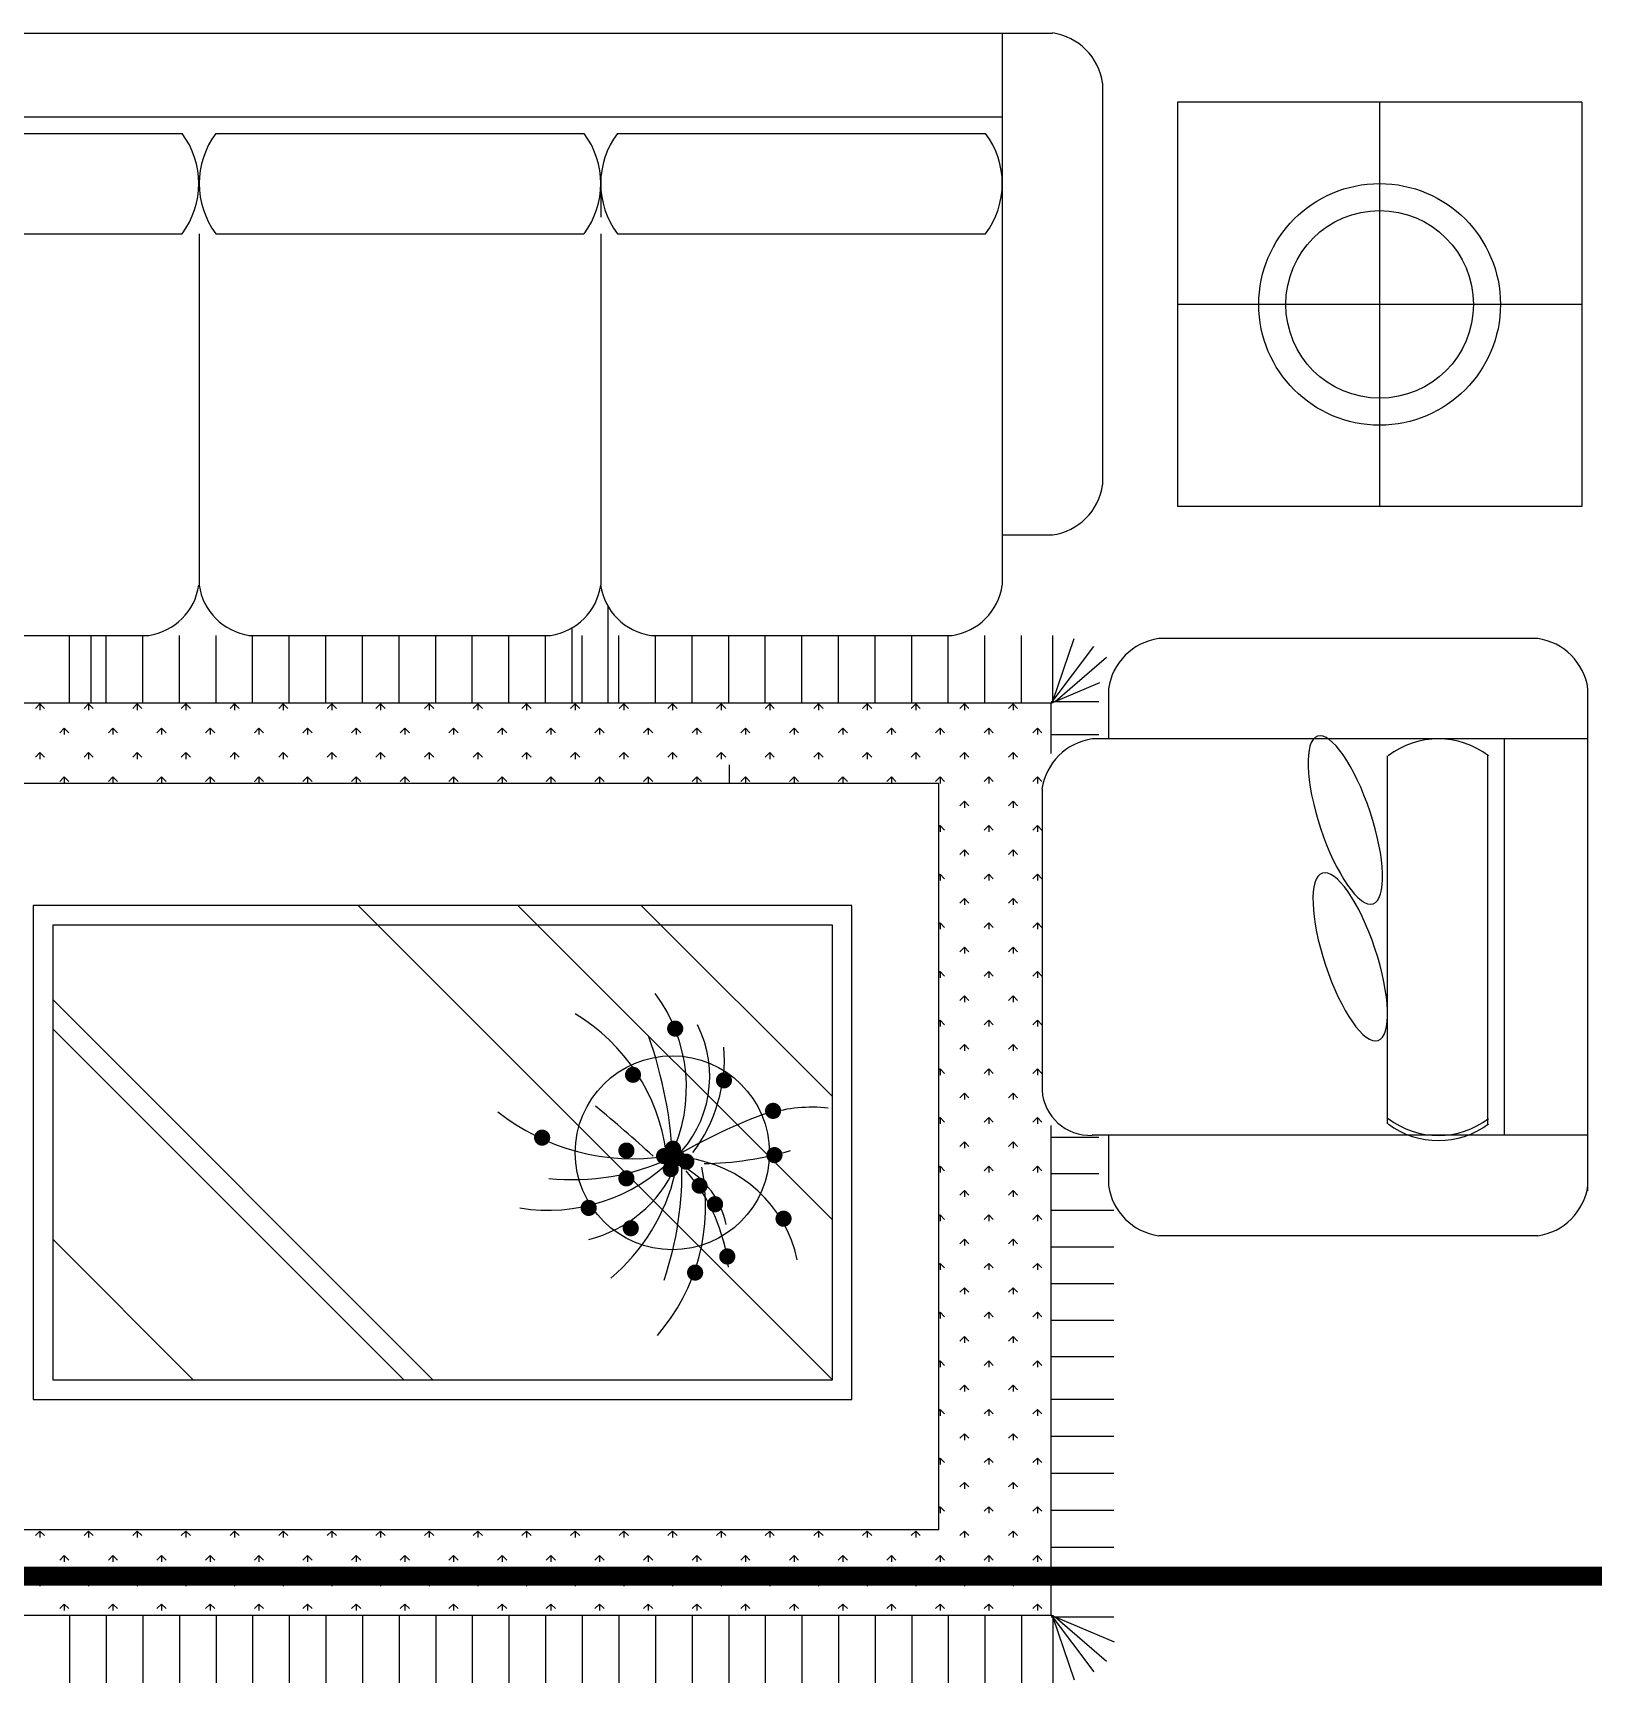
# Model space of a CAD drawing. Header units: millimetres. Extents: x -1705246 to 222838, y -3231245 to 126310.
# Drawn here: x 204812 to 206839, y 1281 to 3425 of the extents above; entities that cross this region are included whole.
import ezdxf

# ---------------------------------------------------------------- set-up
doc = ezdxf.new("R2010")
doc.units = ezdxf.units.MM
for name, color, linetype in [('250', 250, 'Continuous'), ('家具内线', 8, 'Continuous'), ('家具外线', 1, 'Continuous')]:
    doc.layers.add(name, color=color, linetype=linetype)

msp = doc.modelspace()

# ---------------------------------------------------------------- linework, layer by layer
at = {"layer": '250', "color": 5, "const_width": 25}
msp.add_lwpolyline([(201900, 1420), (207720, 1420), (207720, 2880), (207323.3, 2880)], dxfattribs=at)
at = {"layer": '家具内线', "color": 250}
for p, q in [((206561.5, 3335.2), (206561.5, 2809.6)), ((204505.5, 3316.3), (205027.2, 3316.3)), ((205027.7, 3316.3), (205549.4, 3316.3)), ((205549.4, 3316.3), (206071.2, 3316.3)), ((205027.7, 3164.2), (205027.7, 2707.7)), ((205549.4, 3164.2), (205549.4, 2707.7)), ((206824.3, 3072.4), (206298.8, 3072.4)), ((205559, 2554.2), (205559, 2680)), ((204859.3, 2554.2), (204859.3, 2642.4)), ((204887.4, 2554.2), (204887.4, 2642.4)), ((204906.8, 2554.2), (204906.8, 2642.4)), ((204954.4, 2554.2), (204954.4, 2642.4)), ((205002, 2554.2), (205002, 2642.4)), ((205049.6, 2554.2), (205049.6, 2642.4)), ((205097.1, 2554.2), (205097.1, 2642.4)), ((205144.7, 2554.2), (205144.7, 2642.4)), ((205192.3, 2554.2), (205192.3, 2642.4)), ((205239.9, 2554.2), (205239.9, 2642.4)), ((205287.5, 2554.2), (205287.5, 2642.4)), ((205335, 2554.2), (205335, 2642.4)), ((205382.6, 2554.2), (205382.6, 2642.4)), ((205430.2, 2554.2), (205430.2, 2642.4)), ((205477.8, 2554.2), (205477.8, 2642.4)), ((205512.4, 2554.2), (205512.4, 2652.3)), ((205525.3, 2554.2), (205525.3, 2642.4)), ((205572.9, 2554.2), (205572.9, 2642.4)), ((205620.5, 2554.2), (205620.5, 2642.4)), ((205668.1, 2554.2), (205668.1, 2642.4)), ((205715.7, 2554.2), (205715.7, 2642.4)), ((205763.2, 2554.2), (205763.2, 2642.4)), ((205810.8, 2554.2), (205810.8, 2642.4)), ((205858.4, 2554.2), (205858.4, 2642.4)), ((205906, 2554.2), (205906, 2642.4)), ((205953.5, 2554.2), (205953.5, 2642.4)), ((206001.1, 2554.2), (206001.1, 2642.4)), ((206048.7, 2554.2), (206048.7, 2642.4)), ((206096.3, 2554.2), (206096.3, 2642.4)), ((206136.8, 2554.2), (206136.8, 2642.4)), ((206136.8, 2556.9), (206164.8, 2638.2)), ((206134.7, 2554.2), (206190.1, 2628.1)), ((206140, 2556.4), (206206.5, 2614.2)), ((206134.7, 2554.2), (206198, 2581)), ((204820.8, 2553.3), (204814.9, 2547.4)), ((204820.8, 2553.3), (204820.8, 2545)), ((204820.8, 2553.3), (204826.7, 2547.4)), ((204884, 2553.3), (204878.1, 2547.4)), ((204884, 2553.3), (204884, 2545)), ((204884, 2553.3), (204889.9, 2547.4)), ((204947.2, 2553.3), (204941.3, 2547.4)), ((204947.2, 2553.3), (204947.2, 2545)), ((204947.2, 2553.3), (204953.2, 2547.4)), ((205010.5, 2553.3), (205004.5, 2547.4)), ((205010.4, 2553.3), (205010.4, 2545)), ((205010.5, 2553.3), (205016.4, 2547.4)), ((205073.7, 2553.3), (205067.8, 2547.4)), ((205073.7, 2553.3), (205073.7, 2545)), ((205073.7, 2553.3), (205079.6, 2547.4)), ((205136.9, 2553.3), (205131, 2547.4)), ((205136.9, 2553.3), (205136.9, 2545)), ((205136.9, 2553.3), (205142.8, 2547.4)), ((205200.1, 2553.3), (205194.2, 2547.4)), ((205200.1, 2553.3), (205200.1, 2545)), ((205200.1, 2553.3), (205206.1, 2547.4)), ((205263.3, 2553.3), (205257.4, 2547.4)), ((205263.3, 2553.3), (205269.3, 2547.4)), ((205263.3, 2553.3), (205263.3, 2545)), ((205326.6, 2553.3), (205320.6, 2547.4)), ((205326.6, 2553.3), (205326.6, 2545)), ((205326.6, 2553.3), (205332.5, 2547.4)), ((205389.8, 2553.3), (205383.9, 2547.4)), ((205389.8, 2553.3), (205389.8, 2545)), ((205389.8, 2553.3), (205395.7, 2547.4)), ((205453, 2553.3), (205447.1, 2547.4)), ((205453, 2553.3), (205453, 2545)), ((205453, 2553.3), (205458.9, 2547.4)), ((205516.2, 2553.3), (205510.3, 2547.4)), ((205516.2, 2553.3), (205516.2, 2545)), ((205516.2, 2553.3), (205522.2, 2547.4)), ((205579.4, 2553.3), (205573.5, 2547.4)), ((205579.4, 2553.3), (205579.4, 2545)), ((205579.4, 2553.3), (205585.4, 2547.4)), ((205642.7, 2553.3), (205636.7, 2547.4)), ((205642.7, 2553.3), (205642.7, 2545)), ((205642.7, 2553.3), (205648.6, 2547.4)), ((205705.9, 2553.3), (205700, 2547.4)), ((205705.9, 2553.3), (205705.9, 2545)), ((205705.9, 2553.3), (205711.8, 2547.4)), ((205769.1, 2553.3), (205763.2, 2547.4)), ((205769.1, 2553.3), (205769.1, 2545)), ((205769.1, 2553.3), (205775, 2547.4)), ((205832.3, 2553.3), (205826.4, 2547.4)), ((205832.3, 2553.3), (205832.3, 2545)), ((205832.3, 2553.3), (205838.3, 2547.4)), ((205895.6, 2553.3), (205889.6, 2547.4)), ((205895.5, 2553.3), (205895.5, 2545)), ((205895.6, 2553.3), (205901.5, 2547.4)), ((205958.8, 2553.3), (205952.8, 2547.4)), ((205958.8, 2553.3), (205958.8, 2545)), ((205958.8, 2553.3), (205964.7, 2547.4)), ((206022, 2553.3), (206016.1, 2547.4)), ((206022, 2553.3), (206022, 2545)), ((206022, 2553.3), (206027.9, 2547.4)), ((206085.2, 2553.3), (206079.3, 2547.4)), ((206085.2, 2553.3), (206085.2, 2545)), ((206085.2, 2553.3), (206091.1, 2547.4)), ((206134.7, 2556.4), (206196.5, 2556.4)), ((204852.4, 2521.7), (204846.5, 2515.8)), ((204852.4, 2521.7), (204852.4, 2513.4)), ((204852.4, 2521.7), (204858.3, 2515.8)), ((204915.6, 2521.7), (204909.7, 2515.8)), ((204915.6, 2521.7), (204921.6, 2515.8)), ((204915.6, 2521.7), (204915.6, 2513.4)), ((204978.8, 2521.7), (204972.9, 2515.8)), ((204978.8, 2521.7), (204978.8, 2513.4)), ((204978.8, 2521.7), (204984.8, 2515.8)), ((205042.1, 2521.7), (205036.1, 2515.8)), ((205042.1, 2521.7), (205042.1, 2513.4)), ((205042.1, 2521.7), (205048, 2515.8)), ((205105.3, 2521.7), (205099.4, 2515.8)), ((205105.3, 2521.7), (205105.3, 2513.4)), ((205105.3, 2521.7), (205111.2, 2515.8)), ((205168.5, 2521.7), (205162.6, 2515.8)), ((205168.5, 2521.7), (205168.5, 2513.4)), ((205168.5, 2521.7), (205174.4, 2515.8)), ((205231.7, 2521.7), (205225.8, 2515.8)), ((205231.7, 2521.7), (205231.7, 2513.4)), ((205231.7, 2521.7), (205237.7, 2515.8)), ((205295, 2521.7), (205289, 2515.8)), ((205294.9, 2521.7), (205294.9, 2513.4)), ((205295, 2521.7), (205300.9, 2515.8)), ((205358.2, 2521.7), (205352.2, 2515.8)), ((205358.2, 2521.7), (205358.2, 2513.4)), ((205358.2, 2521.7), (205364.1, 2515.8)), ((205421.4, 2521.7), (205415.5, 2515.8)), ((205421.4, 2521.7), (205421.4, 2513.4)), ((205421.4, 2521.7), (205427.3, 2515.8)), ((205484.6, 2521.7), (205478.7, 2515.8)), ((205484.6, 2521.7), (205484.6, 2513.4)), ((205484.6, 2521.7), (205490.5, 2515.8)), ((205547.8, 2521.7), (205541.9, 2515.8)), ((205547.8, 2521.7), (205547.8, 2513.4)), ((205547.8, 2521.7), (205553.8, 2515.8)), ((205611.1, 2521.7), (205605.1, 2515.8)), ((205611, 2521.7), (205611, 2513.4)), ((205611.1, 2521.7), (205617, 2515.8)), ((205674.3, 2521.7), (205668.4, 2515.8)), ((205674.3, 2521.7), (205674.3, 2513.4)), ((205674.3, 2521.7), (205680.2, 2515.8)), ((205737.5, 2521.7), (205731.6, 2515.8)), ((205737.5, 2521.7), (205737.5, 2513.4)), ((205737.5, 2521.7), (205743.4, 2515.8)), ((205800.7, 2521.7), (205794.8, 2515.8)), ((205800.7, 2521.7), (205800.7, 2513.4)), ((205800.7, 2521.7), (205806.6, 2515.8)), ((205863.9, 2521.7), (205858, 2515.8)), ((205863.9, 2521.7), (205869.9, 2515.8)), ((205863.9, 2521.7), (205863.9, 2513.4)), ((205927.2, 2521.7), (205921.2, 2515.8)), ((205927.1, 2521.7), (205927.1, 2513.4)), ((205927.2, 2521.7), (205933.1, 2515.8)), ((205990.4, 2521.7), (205984.5, 2515.8)), ((205990.4, 2521.7), (205990.4, 2513.4)), ((205990.4, 2521.7), (205996.3, 2515.8)), ((206053.6, 2521.7), (206047.7, 2515.8)), ((206053.6, 2521.7), (206053.6, 2513.4)), ((206053.6, 2521.7), (206059.5, 2515.8)), ((206116.8, 2521.7), (206110.9, 2515.8)), ((206116.8, 2521.7), (206116.8, 2513.4)), ((206116.8, 2521.7), (206122.8, 2515.8)), ((206134.7, 2513.4), (206196.5, 2513.4)), ((204820.8, 2490.1), (204814.9, 2484.2)), ((204820.8, 2490.1), (204820.8, 2481.7)), ((204820.8, 2490.1), (204826.7, 2484.2)), ((204884, 2490.1), (204878.1, 2484.2)), ((204884, 2490.1), (204884, 2481.7)), ((204884, 2490.1), (204889.9, 2484.2)), ((204947.2, 2490.1), (204941.3, 2484.2)), ((204947.2, 2490.1), (204947.2, 2481.7)), ((204947.2, 2490.1), (204953.2, 2484.2)), ((205010.5, 2490.1), (205004.5, 2484.2)), ((205010.4, 2490.1), (205010.4, 2481.7)), ((205010.5, 2490.1), (205016.4, 2484.2)), ((205073.7, 2490.1), (205067.8, 2484.2)), ((205073.7, 2490.1), (205073.7, 2481.7)), ((205073.7, 2490.1), (205079.6, 2484.2)), ((205136.9, 2490.1), (205131, 2484.2)), ((205136.9, 2490.1), (205136.9, 2481.7)), ((205136.9, 2490.1), (205142.8, 2484.2)), ((205200.1, 2490.1), (205194.2, 2484.2)), ((205200.1, 2490.1), (205200.1, 2481.7)), ((205200.1, 2490.1), (205206.1, 2484.2)), ((205263.3, 2490.1), (205257.4, 2484.2)), ((205263.3, 2490.1), (205269.3, 2484.2)), ((205263.3, 2490.1), (205263.3, 2481.7)), ((205326.6, 2490.1), (205320.6, 2484.2)), ((205326.6, 2490.1), (205326.6, 2481.7)), ((205326.6, 2490.1), (205332.5, 2484.2)), ((205389.8, 2490.1), (205383.9, 2484.2)), ((205389.8, 2490.1), (205389.8, 2481.7)), ((205389.8, 2490.1), (205395.7, 2484.2)), ((205453, 2490.1), (205447.1, 2484.2)), ((205453, 2490.1), (205453, 2481.7)), ((205453, 2490.1), (205458.9, 2484.2)), ((205516.2, 2490.1), (205510.3, 2484.2)), ((205516.2, 2490.1), (205516.2, 2481.7)), ((205516.2, 2490.1), (205522.2, 2484.2)), ((205579.4, 2490.1), (205573.5, 2484.2)), ((205579.4, 2490.1), (205579.4, 2481.7)), ((205579.4, 2490.1), (205585.4, 2484.2)), ((205642.7, 2490.1), (205636.7, 2484.2)), ((205642.7, 2490.1), (205642.7, 2481.7)), ((205642.7, 2490.1), (205648.6, 2484.2)), ((205705.9, 2490.1), (205700, 2484.2)), ((205705.9, 2490.1), (205705.9, 2481.7)), ((205705.9, 2490.1), (205711.8, 2484.2)), ((205769.1, 2490.1), (205763.2, 2484.2)), ((205769.1, 2490.1), (205769.1, 2481.7)), ((205769.1, 2490.1), (205775, 2484.2)), ((205832.3, 2490.1), (205826.4, 2484.2)), ((205832.3, 2490.1), (205832.3, 2481.7)), ((205832.3, 2490.1), (205838.3, 2484.2)), ((205895.6, 2490.1), (205889.6, 2484.2)), ((205895.5, 2490.1), (205895.5, 2481.7)), ((205895.6, 2490.1), (205901.5, 2484.2)), ((205958.8, 2490.1), (205952.8, 2484.2)), ((205958.8, 2490.1), (205958.8, 2481.7)), ((205958.8, 2490.1), (205964.7, 2484.2)), ((206022, 2490.1), (206016.1, 2484.2)), ((206022, 2490.1), (206022, 2481.7)), ((206022, 2490.1), (206027.9, 2484.2)), ((206085.2, 2490.1), (206079.3, 2484.2)), ((206085.2, 2490.1), (206085.2, 2481.7)), ((206085.2, 2490.1), (206091.1, 2484.2)), ((206723.4, 2507.8), (206723.4, 1992.8)), ((205716.4, 2474), (205716.4, 2449.8)), ((205988.6, 2449.8), (204664.9, 2449.8)), ((204852.4, 2458.5), (204846.5, 2452.6)), ((204852.4, 2458.5), (204852.4, 2450.1)), ((204852.4, 2458.5), (204858.3, 2452.6)), ((204915.6, 2458.5), (204909.7, 2452.6)), ((204915.6, 2458.5), (204921.6, 2452.6)), ((204915.6, 2458.5), (204915.6, 2450.1)), ((204978.8, 2458.5), (204972.9, 2452.6)), ((204978.8, 2458.5), (204978.8, 2450.1)), ((204978.8, 2458.5), (204984.8, 2452.6)), ((205042.1, 2458.5), (205036.1, 2452.6)), ((205042.1, 2458.5), (205042.1, 2450.1)), ((205042.1, 2458.5), (205048, 2452.6)), ((205105.3, 2458.5), (205099.4, 2452.6)), ((205105.3, 2458.5), (205105.3, 2450.1)), ((205105.3, 2458.5), (205111.2, 2452.6)), ((205168.5, 2458.5), (205162.6, 2452.6)), ((205168.5, 2458.5), (205168.5, 2450.1)), ((205168.5, 2458.5), (205174.4, 2452.6)), ((205231.7, 2458.5), (205225.8, 2452.6)), ((205231.7, 2458.5), (205231.7, 2450.1)), ((205231.7, 2458.5), (205237.7, 2452.6)), ((205295, 2458.5), (205289, 2452.6)), ((205294.9, 2458.5), (205294.9, 2450.1)), ((205295, 2458.5), (205300.9, 2452.6)), ((205358.2, 2458.5), (205352.2, 2452.6)), ((205358.2, 2458.5), (205358.2, 2450.1)), ((205358.2, 2458.5), (205364.1, 2452.6)), ((205421.4, 2458.5), (205415.5, 2452.6)), ((205421.4, 2458.5), (205421.4, 2450.1)), ((205421.4, 2458.5), (205427.3, 2452.6)), ((205484.6, 2458.5), (205478.7, 2452.6)), ((205484.6, 2458.5), (205484.6, 2450.1)), ((205484.6, 2458.5), (205490.5, 2452.6)), ((205547.8, 2458.5), (205541.9, 2452.6)), ((205547.8, 2458.5), (205547.8, 2450.1)), ((205547.8, 2458.5), (205553.8, 2452.6)), ((205611.1, 2458.5), (205605.1, 2452.6)), ((205611, 2458.5), (205611, 2450.1)), ((205611.1, 2458.5), (205617, 2452.6)), ((205674.3, 2458.5), (205668.4, 2452.6)), ((205674.3, 2458.5), (205674.3, 2450.1)), ((205674.3, 2458.5), (205680.2, 2452.6)), ((205737.5, 2458.5), (205731.6, 2452.6)), ((205737.5, 2458.5), (205737.5, 2450.1)), ((205737.5, 2458.5), (205743.4, 2452.6)), ((205800.7, 2458.5), (205794.8, 2452.6)), ((205800.7, 2458.5), (205800.7, 2450.1)), ((205800.7, 2458.5), (205806.6, 2452.6)), ((205863.9, 2458.5), (205858, 2452.6)), ((205863.9, 2458.5), (205869.9, 2452.6)), ((205863.9, 2458.5), (205863.9, 2450.1)), ((205927.2, 2458.5), (205921.2, 2452.6)), ((205927.1, 2458.5), (205927.1, 2450.1)), ((205927.2, 2458.5), (205933.1, 2452.6)), ((205990.4, 2458.5), (205984.5, 2452.6)), ((205988.6, 1480.7), (205988.6, 2449.8)), ((205990.4, 2458.5), (205990.4, 2450.1)), ((205990.4, 2458.5), (205996.3, 2452.6)), ((206053.6, 2458.5), (206047.7, 2452.6)), ((206053.6, 2458.5), (206053.6, 2450.1)), ((206053.6, 2458.5), (206059.5, 2452.6)), ((206116.8, 2458.5), (206110.9, 2452.6)), ((206116.8, 2458.5), (206116.8, 2450.1)), ((206116.8, 2458.5), (206122.8, 2452.6)), ((206022, 2426.9), (206016.1, 2421)), ((206022, 2426.9), (206022, 2418.5)), ((206022, 2426.9), (206027.9, 2421)), ((206085.2, 2426.9), (206079.3, 2421)), ((206085.2, 2426.9), (206085.2, 2418.5)), ((206085.2, 2426.9), (206091.1, 2421)), ((205990.4, 2395.3), (205988.6, 2393.5)), ((205990.4, 2395.3), (205990.4, 2386.9)), ((205990.4, 2395.3), (205996.3, 2389.4)), ((206053.6, 2395.3), (206047.7, 2389.4)), ((206053.6, 2395.3), (206053.6, 2386.9)), ((206053.6, 2395.3), (206059.5, 2389.4)), ((206116.8, 2395.3), (206110.9, 2389.4)), ((206116.8, 2395.3), (206116.8, 2386.9)), ((206116.8, 2395.3), (206122.8, 2389.4)), ((206022, 2363.7), (206016.1, 2357.7)), ((206022, 2363.7), (206022, 2355.3)), ((206022, 2363.7), (206027.9, 2357.7)), ((206085.2, 2363.7), (206079.3, 2357.7)), ((206085.2, 2363.7), (206085.2, 2355.3)), ((206085.2, 2363.7), (206091.1, 2357.7)), ((205990.4, 2332.1), (205988.6, 2330.3)), ((205990.4, 2332.1), (205990.4, 2323.7)), ((205990.4, 2332.1), (205996.3, 2326.1)), ((206053.6, 2332.1), (206047.7, 2326.1)), ((206053.6, 2332.1), (206053.6, 2323.7)), ((206053.6, 2332.1), (206059.5, 2326.1)), ((206116.8, 2332.1), (206110.9, 2326.1)), ((206116.8, 2332.1), (206116.8, 2323.7)), ((206116.8, 2332.1), (206122.8, 2326.1)), ((206022, 2300.5), (206016.1, 2294.5)), ((206022, 2300.5), (206022, 2292.1)), ((206022, 2300.5), (206027.9, 2294.5)), ((206085.2, 2300.5), (206079.3, 2294.5)), ((206085.2, 2300.5), (206085.2, 2292.1)), ((206085.2, 2300.5), (206091.1, 2294.5)), ((205850.4, 1675.2), (205234.2, 2291.3)), ((205850.4, 1882.8), (205441.8, 2291.3)), ((205850.4, 2043.2), (205602.2, 2291.3)), ((205990.4, 2268.8), (205988.6, 2267.1)), ((205990.4, 2268.9), (205990.4, 2260.5)), ((205990.4, 2268.8), (205996.3, 2262.9)), ((206053.6, 2268.8), (206047.7, 2262.9)), ((206053.6, 2268.9), (206053.6, 2260.5)), ((206053.6, 2268.8), (206059.5, 2262.9)), ((206116.8, 2268.8), (206110.9, 2262.9)), ((206116.8, 2268.9), (206116.8, 2260.5)), ((206116.8, 2268.8), (206122.8, 2262.9)), ((206022, 2237.2), (206016.1, 2231.3)), ((206022, 2237.2), (206022, 2228.9)), ((206022, 2237.2), (206027.9, 2231.3)), ((206085.2, 2237.2), (206079.3, 2231.3)), ((206085.2, 2237.2), (206085.2, 2228.9)), ((206085.2, 2237.2), (206091.1, 2231.3)), ((205990.4, 2205.6), (205988.6, 2203.8)), ((205990.4, 2205.6), (205990.4, 2197.2)), ((205990.4, 2205.6), (205996.3, 2199.7)), ((206053.6, 2205.6), (206047.7, 2199.7)), ((206053.6, 2205.6), (206053.6, 2197.2)), ((206053.6, 2205.6), (206059.5, 2199.7)), ((206116.8, 2205.6), (206110.9, 2199.7)), ((206116.8, 2205.6), (206116.8, 2197.2)), ((206116.8, 2205.6), (206122.8, 2199.7)), ((205331.3, 1675.2), (204837.4, 2169.1)), ((206022, 2174), (206016.1, 2168.1)), ((206022, 2174), (206022, 2165.6)), ((206022, 2174), (206027.9, 2168.1)), ((206085.2, 2174), (206079.3, 2168.1)), ((206085.2, 2174), (206085.2, 2165.6)), ((206085.2, 2174), (206091.1, 2168.1)), ((205293.6, 1675.2), (204837.4, 2131.3)), ((205990.4, 2142.4), (205988.6, 2140.6)), ((205990.4, 2142.4), (205990.4, 2134)), ((205990.4, 2142.4), (205996.3, 2136.5)), ((206053.6, 2142.4), (206047.7, 2136.5)), ((206053.6, 2142.4), (206053.6, 2134)), ((206053.6, 2142.4), (206059.5, 2136.5)), ((206116.8, 2142.4), (206110.9, 2136.5)), ((206116.8, 2142.4), (206116.8, 2134)), ((206116.8, 2142.4), (206122.8, 2136.5)), ((206022, 2110.8), (206016.1, 2104.9)), ((206022, 2110.8), (206022, 2102.4)), ((206022, 2110.8), (206027.9, 2104.9)), ((206085.2, 2110.8), (206079.3, 2104.9)), ((206085.2, 2110.8), (206085.2, 2102.4)), ((206085.2, 2110.8), (206091.1, 2104.9)), ((205990.4, 2079.2), (205988.6, 2077.4)), ((205990.4, 2079.2), (205990.4, 2070.8)), ((205990.4, 2079.2), (205996.3, 2073.3)), ((206053.6, 2079.2), (206047.7, 2073.3)), ((206053.6, 2079.2), (206053.6, 2070.8)), ((206053.6, 2079.2), (206059.5, 2073.3)), ((206116.8, 2079.2), (206110.9, 2073.3)), ((206116.8, 2079.2), (206116.8, 2070.8)), ((206116.8, 2079.2), (206122.8, 2073.3)), ((206022, 2047.6), (206016.1, 2041.6)), ((206022, 2047.6), (206022, 2039.2)), ((206022, 2047.6), (206027.9, 2041.6)), ((206085.2, 2047.6), (206079.3, 2041.6)), ((206085.2, 2047.6), (206085.2, 2039.2)), ((206085.2, 2047.6), (206091.1, 2041.6)), ((205990.4, 2016), (205988.6, 2014.2)), ((205990.4, 2016), (205990.4, 2007.6)), ((205990.4, 2016), (205996.3, 2010)), ((206053.6, 2016), (206047.7, 2010)), ((206053.6, 2016), (206053.6, 2007.6)), ((206053.6, 2016), (206059.5, 2010)), ((206116.8, 2016), (206110.9, 2010)), ((206116.8, 2016), (206116.8, 2007.6)), ((206116.8, 2016), (206122.8, 2010)), ((206022, 1984.4), (206016.1, 1978.4)), ((206022, 1984.4), (206022, 1976)), ((206022, 1984.4), (206027.9, 1978.4)), ((206085.2, 1984.4), (206079.3, 1978.4)), ((206085.2, 1984.4), (206085.2, 1976)), ((206085.2, 1984.4), (206091.1, 1978.4)), ((206134.7, 1990.5), (206196.5, 1990.5)), ((205990.4, 1952.7), (205988.6, 1951)), ((205990.4, 1952.7), (205990.4, 1944.4)), ((205990.4, 1952.7), (205996.3, 1946.8)), ((206053.6, 1952.7), (206047.7, 1946.8)), ((206053.6, 1952.7), (206053.6, 1944.4)), ((206053.6, 1952.7), (206059.5, 1946.8)), ((206116.8, 1952.7), (206110.9, 1946.8)), ((206116.8, 1952.7), (206116.8, 1944.4)), ((206116.8, 1952.7), (206122.8, 1946.8)), ((206134.7, 1943), (206196.5, 1943)), ((206022, 1921.1), (206016.1, 1915.2)), ((206022, 1921.1), (206022, 1912.8)), ((206022, 1921.1), (206027.9, 1915.2)), ((206085.2, 1921.1), (206079.3, 1915.2)), ((206085.2, 1921.1), (206085.2, 1912.8)), ((206085.2, 1921.1), (206091.1, 1915.2)), ((205990.4, 1889.5), (205988.6, 1887.7)), ((205990.4, 1889.5), (205990.4, 1881.1)), ((205990.4, 1889.5), (205996.3, 1883.6)), ((206053.6, 1889.5), (206047.7, 1883.6)), ((206053.6, 1889.5), (206053.6, 1881.1)), ((206053.6, 1889.5), (206059.5, 1883.6)), ((206116.8, 1889.5), (206110.9, 1883.6)), ((206116.8, 1889.5), (206116.8, 1881.1)), ((206116.8, 1889.5), (206122.8, 1883.6)), ((206134.7, 1895.4), (206216.3, 1895.4)), ((205019.9, 1675.2), (204837.4, 1857.7)), ((206022, 1857.9), (206016.1, 1852)), ((206022, 1857.9), (206022, 1849.5)), ((206022, 1857.9), (206027.9, 1852)), ((206085.2, 1857.9), (206079.3, 1852)), ((206085.2, 1857.9), (206085.2, 1849.5)), ((206085.2, 1857.9), (206091.1, 1852)), ((206134.7, 1847.9), (206216.3, 1847.9)), ((205990.4, 1826.3), (205988.6, 1824.5)), ((205990.4, 1826.3), (205990.4, 1817.9)), ((205990.4, 1826.3), (205996.3, 1820.4)), ((206053.6, 1826.3), (206047.7, 1820.4)), ((206053.6, 1826.3), (206053.6, 1817.9)), ((206053.6, 1826.3), (206059.5, 1820.4)), ((206116.8, 1826.3), (206110.9, 1820.4)), ((206116.8, 1826.3), (206116.8, 1817.9)), ((206116.8, 1826.3), (206122.8, 1820.4)), ((206022, 1794.7), (206016.1, 1788.8)), ((206022, 1794.7), (206022, 1786.3)), ((206022, 1794.7), (206027.9, 1788.8)), ((206085.2, 1794.7), (206079.3, 1788.8)), ((206085.2, 1794.7), (206085.2, 1786.3)), ((206085.2, 1794.7), (206091.1, 1788.8)), ((206134.7, 1800.3), (206216.3, 1800.3)), ((205990.4, 1763.1), (205988.6, 1761.3)), ((205990.4, 1763.1), (205990.4, 1754.7)), ((205990.4, 1763.1), (205996.3, 1757.1)), ((206053.6, 1763.1), (206047.7, 1757.1)), ((206053.6, 1763.1), (206053.6, 1754.7)), ((206053.6, 1763.1), (206059.5, 1757.1)), ((206116.8, 1763.1), (206110.9, 1757.1)), ((206116.8, 1763.1), (206116.8, 1754.7)), ((206116.8, 1763.1), (206122.8, 1757.1)), ((206134.7, 1752.8), (206216.3, 1752.8)), ((206022, 1731.5), (206016.1, 1725.5)), ((206022, 1731.5), (206022, 1723.1)), ((206022, 1731.5), (206027.9, 1725.5)), ((206085.2, 1731.5), (206079.3, 1725.5)), ((206085.2, 1731.5), (206085.2, 1723.1)), ((206085.2, 1731.5), (206091.1, 1725.5)), ((205990.4, 1699.9), (205988.6, 1698.1)), ((205990.4, 1699.9), (205990.4, 1691.5)), ((205990.4, 1699.9), (205996.3, 1693.9)), ((206053.6, 1699.9), (206047.7, 1693.9)), ((206053.6, 1699.9), (206053.6, 1691.5)), ((206053.6, 1699.9), (206059.5, 1693.9)), ((206116.8, 1699.9), (206110.9, 1693.9)), ((206116.8, 1699.9), (206116.8, 1691.5)), ((206116.8, 1699.9), (206122.8, 1693.9)), ((206134.7, 1705.3), (206216.3, 1705.3)), ((206022, 1668.2), (206016.1, 1662.3)), ((206022, 1668.3), (206022, 1659.9)), ((206022, 1668.2), (206027.9, 1662.3)), ((206085.2, 1668.2), (206079.3, 1662.3)), ((206085.2, 1668.3), (206085.2, 1659.9)), ((206085.2, 1668.2), (206091.1, 1662.3)), ((205990.4, 1636.6), (205988.6, 1634.8)), ((205990.4, 1636.6), (205990.4, 1628.3)), ((205990.4, 1636.6), (205996.3, 1630.7)), ((206053.6, 1636.6), (206047.7, 1630.7)), ((206053.6, 1636.6), (206053.6, 1628.3)), ((206053.6, 1636.6), (206059.5, 1630.7)), ((206116.8, 1636.6), (206110.9, 1630.7)), ((206116.8, 1636.6), (206116.8, 1628.3)), ((206116.8, 1636.6), (206122.8, 1630.7)), ((206134.7, 1649.8), (206216.3, 1649.8)), ((206022, 1605), (206016.1, 1599.1)), ((206022, 1605), (206022, 1596.6)), ((206022, 1605), (206027.9, 1599.1)), ((206085.2, 1605), (206079.3, 1599.1)), ((206085.2, 1605), (206085.2, 1596.6)), ((206085.2, 1605), (206091.1, 1599.1)), ((206134.7, 1601.8), (206216.3, 1601.8)), ((205990.4, 1573.4), (205988.6, 1571.6)), ((205990.4, 1573.4), (205990.4, 1565)), ((205990.4, 1573.4), (205996.3, 1567.5)), ((206053.6, 1573.4), (206047.7, 1567.5)), ((206053.6, 1573.4), (206053.6, 1565)), ((206053.6, 1573.4), (206059.5, 1567.5)), ((206116.8, 1573.4), (206110.9, 1567.5)), ((206116.8, 1573.4), (206116.8, 1565)), ((206116.8, 1573.4), (206122.8, 1567.5)), ((206134.7, 1553.8), (206216.3, 1553.8)), ((206022, 1541.8), (206016.1, 1535.9)), ((206022, 1541.8), (206022, 1533.4)), ((206022, 1541.8), (206027.9, 1535.9)), ((206085.2, 1541.8), (206079.3, 1535.9)), ((206085.2, 1541.8), (206085.2, 1533.4)), ((206085.2, 1541.8), (206091.1, 1535.9)), ((205990.4, 1510.2), (205988.6, 1508.4)), ((205990.4, 1510.2), (205990.4, 1501.8)), ((205990.4, 1510.2), (205996.3, 1504.3)), ((206053.6, 1510.2), (206047.7, 1504.3)), ((206053.6, 1510.2), (206053.6, 1501.8)), ((206053.6, 1510.2), (206059.5, 1504.3)), ((206116.8, 1510.2), (206110.9, 1504.3)), ((206116.8, 1510.2), (206116.8, 1501.8)), ((206116.8, 1510.2), (206122.8, 1504.3)), ((206134.7, 1505.8), (206216.3, 1505.8)), ((204664.9, 1480.7), (205988.6, 1480.7)), ((204820.8, 1478.6), (204814.9, 1472.7)), ((204820.8, 1478.6), (204820.8, 1470.2)), ((204820.8, 1478.6), (204826.7, 1472.7)), ((204884, 1478.6), (204878.1, 1472.7)), ((204884, 1478.6), (204884, 1470.2)), ((204884, 1478.6), (204889.9, 1472.7)), ((204947.2, 1478.6), (204941.3, 1472.7)), ((204947.2, 1478.6), (204947.2, 1470.2)), ((204947.2, 1478.6), (204953.2, 1472.7)), ((205010.5, 1478.6), (205004.5, 1472.7)), ((205010.4, 1478.6), (205010.4, 1470.2)), ((205010.5, 1478.6), (205016.4, 1472.7)), ((205073.7, 1478.6), (205067.8, 1472.7)), ((205073.7, 1478.6), (205073.7, 1470.2)), ((205073.7, 1478.6), (205079.6, 1472.7)), ((205136.9, 1478.6), (205131, 1472.7)), ((205136.9, 1478.6), (205136.9, 1470.2)), ((205136.9, 1478.6), (205142.8, 1472.7)), ((205200.1, 1478.6), (205194.2, 1472.7)), ((205200.1, 1478.6), (205200.1, 1470.2)), ((205200.1, 1478.6), (205206.1, 1472.7)), ((205263.3, 1478.6), (205257.4, 1472.7)), ((205263.3, 1478.6), (205269.3, 1472.7)), ((205263.3, 1478.6), (205263.3, 1470.2)), ((205326.6, 1478.6), (205320.6, 1472.7)), ((205326.6, 1478.6), (205326.6, 1470.2)), ((205326.6, 1478.6), (205332.5, 1472.7)), ((205389.8, 1478.6), (205383.9, 1472.7)), ((205389.8, 1478.6), (205389.8, 1470.2)), ((205389.8, 1478.6), (205395.7, 1472.7)), ((205453, 1478.6), (205447.1, 1472.7)), ((205453, 1478.6), (205453, 1470.2)), ((205453, 1478.6), (205458.9, 1472.7)), ((205516.2, 1478.6), (205510.3, 1472.7)), ((205516.2, 1478.6), (205516.2, 1470.2)), ((205516.2, 1478.6), (205522.2, 1472.7)), ((205579.4, 1478.6), (205573.5, 1472.7)), ((205579.4, 1478.6), (205579.4, 1470.2)), ((205579.4, 1478.6), (205585.4, 1472.7)), ((205642.7, 1478.6), (205636.7, 1472.7)), ((205642.7, 1478.6), (205642.7, 1470.2)), ((205642.7, 1478.6), (205648.6, 1472.7)), ((205705.9, 1478.6), (205700, 1472.7)), ((205705.9, 1478.6), (205705.9, 1470.2)), ((205705.9, 1478.6), (205711.8, 1472.7)), ((205769.1, 1478.6), (205763.2, 1472.7)), ((205769.1, 1478.6), (205769.1, 1470.2)), ((205769.1, 1478.6), (205775, 1472.7)), ((205832.3, 1478.6), (205826.4, 1472.7)), ((205832.3, 1478.6), (205832.3, 1470.2)), ((205832.3, 1478.6), (205838.3, 1472.7)), ((205895.6, 1478.6), (205889.6, 1472.7)), ((205895.5, 1478.6), (205895.5, 1470.2)), ((205895.6, 1478.6), (205901.5, 1472.7)), ((205958.8, 1478.6), (205952.8, 1472.7)), ((205958.8, 1478.6), (205958.8, 1470.2)), ((205958.8, 1478.6), (205964.7, 1472.7)), ((206022, 1478.6), (206016.1, 1472.7)), ((206022, 1478.6), (206022, 1470.2)), ((206022, 1478.6), (206027.9, 1472.7)), ((206085.2, 1478.6), (206079.3, 1472.7)), ((206085.2, 1478.6), (206085.2, 1470.2)), ((206085.2, 1478.6), (206091.1, 1472.7)), ((204852.4, 1447), (204846.5, 1441)), ((204852.4, 1447), (204852.4, 1438.6)), ((204852.4, 1447), (204858.3, 1441)), ((204915.6, 1447), (204909.7, 1441)), ((204915.6, 1447), (204921.6, 1441)), ((204915.6, 1447), (204915.6, 1438.6)), ((204978.8, 1447), (204972.9, 1441)), ((204978.8, 1447), (204978.8, 1438.6)), ((204978.8, 1447), (204984.8, 1441)), ((205042.1, 1447), (205036.1, 1441)), ((205042.1, 1447), (205042.1, 1438.6)), ((205042.1, 1447), (205048, 1441)), ((205105.3, 1447), (205099.4, 1441)), ((205105.3, 1447), (205105.3, 1438.6)), ((205105.3, 1447), (205111.2, 1441)), ((205168.5, 1447), (205162.6, 1441)), ((205168.5, 1447), (205168.5, 1438.6)), ((205168.5, 1447), (205174.4, 1441)), ((205231.7, 1447), (205225.8, 1441)), ((205231.7, 1447), (205231.7, 1438.6)), ((205231.7, 1447), (205237.7, 1441)), ((205295, 1447), (205289, 1441)), ((205294.9, 1447), (205294.9, 1438.6)), ((205295, 1447), (205300.9, 1441)), ((205358.2, 1447), (205352.2, 1441)), ((205358.2, 1447), (205358.2, 1438.6)), ((205358.2, 1447), (205364.1, 1441)), ((205421.4, 1447), (205415.5, 1441)), ((205421.4, 1447), (205421.4, 1438.6)), ((205421.4, 1447), (205427.3, 1441)), ((205484.6, 1447), (205478.7, 1441)), ((205484.6, 1447), (205484.6, 1438.6)), ((205484.6, 1447), (205490.5, 1441)), ((205547.8, 1447), (205541.9, 1441)), ((205547.8, 1447), (205547.8, 1438.6)), ((205547.8, 1447), (205553.8, 1441)), ((205611.1, 1447), (205605.1, 1441)), ((205611, 1447), (205611, 1438.6)), ((205611.1, 1447), (205617, 1441)), ((205674.3, 1447), (205668.4, 1441)), ((205674.3, 1447), (205674.3, 1438.6)), ((205674.3, 1447), (205680.2, 1441)), ((205737.5, 1447), (205731.6, 1441)), ((205737.5, 1447), (205737.5, 1438.6)), ((205737.5, 1447), (205743.4, 1441)), ((205800.7, 1447), (205794.8, 1441)), ((205800.7, 1447), (205800.7, 1438.6)), ((205800.7, 1447), (205806.6, 1441)), ((205863.9, 1447), (205858, 1441)), ((205863.9, 1447), (205869.9, 1441)), ((205863.9, 1447), (205863.9, 1438.6)), ((205927.2, 1447), (205921.2, 1441)), ((205927.1, 1447), (205927.1, 1438.6)), ((205927.2, 1447), (205933.1, 1441)), ((205990.4, 1447), (205984.5, 1441)), ((205990.4, 1447), (205990.4, 1438.6)), ((205990.4, 1447), (205996.3, 1441)), ((206053.6, 1447), (206047.7, 1441)), ((206053.6, 1447), (206053.6, 1438.6)), ((206053.6, 1447), (206059.5, 1441)), ((206116.8, 1447), (206110.9, 1441)), ((206116.8, 1447), (206116.8, 1438.6)), ((206116.8, 1447), (206122.8, 1441)), ((206134.7, 1457.8), (206216.3, 1457.8)), ((204820.8, 1415.4), (204814.9, 1409.4)), ((204820.8, 1415.4), (204820.8, 1407)), ((204820.8, 1415.4), (204826.7, 1409.4)), ((204884, 1415.4), (204878.1, 1409.4)), ((204884, 1415.4), (204884, 1407)), ((204884, 1415.4), (204889.9, 1409.4)), ((204947.2, 1415.4), (204941.3, 1409.4)), ((204947.2, 1415.4), (204947.2, 1407)), ((204947.2, 1415.4), (204953.2, 1409.4)), ((205010.5, 1415.4), (205004.5, 1409.4)), ((205010.4, 1415.4), (205010.4, 1407)), ((205010.5, 1415.4), (205016.4, 1409.4)), ((205073.7, 1415.4), (205067.8, 1409.4)), ((205073.7, 1415.4), (205073.7, 1407)), ((205073.7, 1415.4), (205079.6, 1409.4)), ((205136.9, 1415.4), (205131, 1409.4)), ((205136.9, 1415.4), (205136.9, 1407)), ((205136.9, 1415.4), (205142.8, 1409.4)), ((205200.1, 1415.4), (205194.2, 1409.4)), ((205200.1, 1415.4), (205200.1, 1407)), ((205200.1, 1415.4), (205206.1, 1409.4)), ((205263.3, 1415.4), (205257.4, 1409.4)), ((205263.3, 1415.4), (205269.3, 1409.4)), ((205263.3, 1415.4), (205263.3, 1407)), ((205326.6, 1415.4), (205320.6, 1409.4)), ((205326.6, 1415.4), (205326.6, 1407)), ((205326.6, 1415.4), (205332.5, 1409.4)), ((205389.8, 1415.4), (205383.9, 1409.4)), ((205389.8, 1415.4), (205389.8, 1407)), ((205389.8, 1415.4), (205395.7, 1409.4)), ((205453, 1415.4), (205447.1, 1409.4)), ((205453, 1415.4), (205453, 1407)), ((205453, 1415.4), (205458.9, 1409.4)), ((205516.2, 1415.4), (205510.3, 1409.4)), ((205516.2, 1415.4), (205516.2, 1407)), ((205516.2, 1415.4), (205522.2, 1409.4)), ((205579.4, 1415.4), (205573.5, 1409.4)), ((205579.4, 1415.4), (205579.4, 1407)), ((205579.4, 1415.4), (205585.4, 1409.4)), ((205642.7, 1415.4), (205636.7, 1409.4)), ((205642.7, 1415.4), (205642.7, 1407)), ((205642.7, 1415.4), (205648.6, 1409.4)), ((205705.9, 1415.4), (205700, 1409.4)), ((205705.9, 1415.4), (205705.9, 1407)), ((205705.9, 1415.4), (205711.8, 1409.4)), ((205769.1, 1415.4), (205763.2, 1409.4)), ((205769.1, 1415.4), (205769.1, 1407)), ((205769.1, 1415.4), (205775, 1409.4)), ((205832.3, 1415.4), (205826.4, 1409.4)), ((205832.3, 1415.4), (205832.3, 1407)), ((205832.3, 1415.4), (205838.3, 1409.4)), ((205895.6, 1415.4), (205889.6, 1409.4)), ((205895.5, 1415.4), (205895.5, 1407)), ((205895.6, 1415.4), (205901.5, 1409.4)), ((205958.8, 1415.4), (205952.8, 1409.4)), ((205958.8, 1415.4), (205958.8, 1407)), ((205958.8, 1415.4), (205964.7, 1409.4)), ((206022, 1415.4), (206016.1, 1409.4)), ((206022, 1415.4), (206022, 1407)), ((206022, 1415.4), (206027.9, 1409.4)), ((206085.2, 1415.4), (206079.3, 1409.4)), ((206085.2, 1415.4), (206085.2, 1407)), ((206085.2, 1415.4), (206091.1, 1409.4)), ((206134.7, 1410.2), (206216.3, 1410.2)), ((204852.4, 1383.8), (204846.5, 1377.8)), ((204852.4, 1383.8), (204852.4, 1375.4)), ((204852.4, 1383.8), (204858.3, 1377.8)), ((204915.6, 1383.8), (204909.7, 1377.8)), ((204915.6, 1383.8), (204921.6, 1377.8)), ((204915.6, 1383.8), (204915.6, 1375.4)), ((204978.8, 1383.8), (204972.9, 1377.8)), ((204978.8, 1383.8), (204978.8, 1375.4)), ((204978.8, 1383.8), (204984.8, 1377.8)), ((205042.1, 1383.8), (205036.1, 1377.8)), ((205042.1, 1383.8), (205042.1, 1375.4)), ((205042.1, 1383.8), (205048, 1377.8)), ((205105.3, 1383.8), (205099.4, 1377.8)), ((205105.3, 1383.8), (205105.3, 1375.4)), ((205105.3, 1383.8), (205111.2, 1377.8)), ((205168.5, 1383.8), (205162.6, 1377.8)), ((205168.5, 1383.8), (205168.5, 1375.4)), ((205168.5, 1383.8), (205174.4, 1377.8)), ((205231.7, 1383.8), (205225.8, 1377.8)), ((205231.7, 1383.8), (205231.7, 1375.4)), ((205231.7, 1383.8), (205237.7, 1377.8)), ((205295, 1383.8), (205289, 1377.8)), ((205294.9, 1383.8), (205294.9, 1375.4)), ((205295, 1383.8), (205300.9, 1377.8)), ((205358.2, 1383.8), (205352.2, 1377.8)), ((205358.2, 1383.8), (205358.2, 1375.4)), ((205358.2, 1383.8), (205364.1, 1377.8)), ((205421.4, 1383.8), (205415.5, 1377.8)), ((205421.4, 1383.8), (205421.4, 1375.4)), ((205421.4, 1383.8), (205427.3, 1377.8)), ((205484.6, 1383.8), (205478.7, 1377.8)), ((205484.6, 1383.8), (205484.6, 1375.4)), ((205484.6, 1383.8), (205490.5, 1377.8)), ((205547.8, 1383.8), (205541.9, 1377.8)), ((205547.8, 1383.8), (205547.8, 1375.4)), ((205547.8, 1383.8), (205553.8, 1377.8)), ((205611.1, 1383.8), (205605.1, 1377.8)), ((205611, 1383.8), (205611, 1375.4)), ((205611.1, 1383.8), (205617, 1377.8)), ((205674.3, 1383.8), (205668.4, 1377.8)), ((205674.3, 1383.8), (205674.3, 1375.4)), ((205674.3, 1383.8), (205680.2, 1377.8)), ((205737.5, 1383.8), (205731.6, 1377.8)), ((205737.5, 1383.8), (205737.5, 1375.4)), ((205737.5, 1383.8), (205743.4, 1377.8)), ((205800.7, 1383.8), (205794.8, 1377.8)), ((205800.7, 1383.8), (205800.7, 1375.4)), ((205800.7, 1383.8), (205806.6, 1377.8)), ((205863.9, 1383.8), (205858, 1377.8)), ((205863.9, 1383.8), (205869.9, 1377.8)), ((205863.9, 1383.8), (205863.9, 1375.4)), ((205927.2, 1383.8), (205921.2, 1377.8)), ((205927.1, 1383.8), (205927.1, 1375.4)), ((205927.2, 1383.8), (205933.1, 1377.8)), ((205990.4, 1383.8), (205984.5, 1377.8)), ((205990.4, 1383.8), (205990.4, 1375.4)), ((205990.4, 1383.8), (205996.3, 1377.8)), ((206053.6, 1383.8), (206047.7, 1377.8)), ((206053.6, 1383.8), (206053.6, 1375.4)), ((206053.6, 1383.8), (206059.5, 1377.8)), ((206116.8, 1383.8), (206110.9, 1377.8)), ((206116.8, 1383.8), (206116.8, 1375.4)), ((206116.8, 1383.8), (206122.8, 1377.8)), ((204859.3, 1369.5), (204859.3, 1281.2)), ((204906.8, 1369.5), (204906.8, 1281.2)), ((204954.4, 1369.5), (204954.4, 1281.2)), ((205002, 1369.5), (205002, 1281.2)), ((205049.6, 1369.5), (205049.6, 1281.2)), ((205097.1, 1369.5), (205097.1, 1281.2)), ((205144.7, 1369.5), (205144.7, 1281.2)), ((205192.3, 1369.5), (205192.3, 1281.2)), ((205239.9, 1369.5), (205239.9, 1281.2)), ((205287.5, 1369.5), (205287.5, 1281.2)), ((205335, 1369.5), (205335, 1281.2)), ((205382.6, 1369.5), (205382.6, 1281.2)), ((205430.2, 1369.5), (205430.2, 1281.2)), ((205477.8, 1369.5), (205477.8, 1281.2)), ((205525.3, 1369.5), (205525.3, 1281.2)), ((205572.9, 1369.5), (205572.9, 1281.2)), ((205620.5, 1369.5), (205620.5, 1281.2)), ((205668.1, 1369.5), (205668.1, 1281.2)), ((205715.7, 1369.5), (205715.7, 1281.2)), ((205763.2, 1369.5), (205763.2, 1281.2)), ((205810.8, 1369.5), (205810.8, 1281.2)), ((205858.4, 1369.5), (205858.4, 1281.2)), ((205906, 1369.5), (205906, 1281.2)), ((205953.5, 1369.5), (205953.5, 1281.2)), ((206001.1, 1369.5), (206001.1, 1281.2)), ((206048.7, 1369.5), (206048.7, 1281.2)), ((206096.3, 1369.5), (206096.3, 1281.2)), ((206134.7, 1369.5), (206216.7, 1334.8)), ((206134.7, 1369.5), (206190.1, 1295.6)), ((206134.7, 1367.2), (206216.3, 1367.2)), ((206136.8, 1369.5), (206136.8, 1281.2)), ((206136.8, 1366.8), (206164.8, 1285.5)), ((206140, 1367.2), (206206.5, 1309.5))]:
    msp.add_line(p, q, dxfattribs=at)
msp.add_lwpolyline([(204837.4, 2265.8), (204837.4, 1675.2), (205850.4, 1675.2), (205850.4, 2265.8)], close=True, dxfattribs=at)
at = {"layer": '家具内线', "color": 250, "const_width": 10.5}
for points in [[(205646.2, 2126.2, -1), (205646.2, 2136.7, -1)], [(205591.4, 2066.2, -1), (205591.4, 2076.6, -1)], [(205709.6, 2059, -1), (205709.6, 2069.4, -1)], [(205773.4, 2019.3, -1), (205773.4, 2029.8, -1)], [(205473.3, 1984.5, -1), (205473.3, 1995, -1)], [(205582.8, 1967.7, -1), (205582.8, 1978.2, -1)], [(205631.8, 1960.5, -1), (205631.8, 1971, -1)], [(205643.3, 1970.1, -1), (205643.3, 1980.6, -1)], [(205649.1, 1958.1, -1), (205649.1, 1968.6, -1)], [(205775.2, 1961.8, -1), (205775.2, 1972.3, -1)], [(205640.4, 1943.7, -1), (205640.4, 1954.1, -1)], [(205660.6, 1953.3, -1), (205660.6, 1963.8, -1)], [(205582.8, 1931.6, -1), (205582.8, 1942.1, -1)], [(205677.9, 1922.1, -1), (205677.9, 1932.5, -1)], [(205533.8, 1893.2, -1), (205533.8, 1903.7, -1)], [(205698, 1898, -1), (205698, 1908.5, -1)], [(205787, 1879.2, -1), (205787, 1889.7, -1)], [(205588.5, 1866.8, -1), (205588.5, 1877.3, -1)], [(205713.9, 1830.1, -1), (205713.9, 1840.6, -1)], [(205672.1, 1809.2, -1), (205672.1, 1819.7, -1)]]:
    msp.add_lwpolyline(points, format="xyb", close=True, dxfattribs=at)
at = {"layer": '家具内线', "color": 250}
msp.add_circle((206561.5, 3072.4), 121.9, dxfattribs=at)
for centre, radius, start, end in [((205456, 2054.7), 204.8, 334.2367, 36.6769), ((205386, 1936.2), 251, 7.8622, 58.685), ((205543.6, 2069.3), 147.5, 314.0898, 27.0091), ((205082.7, 1934.8), 561, 2.1756, 19.4751), ((205506.7, 2092.8), 203.4, 323.0442, 4.1259), ((205591.4, 2246.5), 284.1, 231.7667, 278.7504), ((204557.3, 816.1), 1563.8, 47.3201, 50.9512), ((206008, 1356.6), 707.9, 109.639, 121.0127), ((205823.4, 1837.8), 191.5, 83.5186, 107.0544), ((206637.9, 2101.4), 108.7, 233.1301, 306.8699), ((205677, 2384), 428, 270.8895, 286.1439), ((205481.4, 2122.3), 226.9, 260.6238, 315.5139), ((205513.3, 2237.1), 301.9, 264.0363, 294.9112), ((205494.4, 2019.2), 166.3, 283.7047, 335.9044), ((205430, 1900.5), 255.8, 319.0185, 11.4484), ((205216.1, 1945.7), 438.9, 341.271, 1.6714), ((205604.5, 1854.8), 110.2, 11.5421, 61.1099), ((205640.1, 1796.3), 168.3, 11.9716, 83.0096), ((205398.3, 2001.5), 254.5, 310.2234, 346.9548), ((205490.5, 1797.5), 226.1, 6.1376, 41.2419)]:
    msp.add_arc(centre, radius, start, end, dxfattribs=at)
at = {"layer": '家具外线', "color": 250}
for p, q in [((204440.3, 3425), (205157.6, 3425)), ((204897.3, 3425), (205679.9, 3425)), ((205419, 3425), (206136.4, 3425)), ((206071.2, 3425), (206071.2, 2707.7)), ((206201.6, 3359.8), (206201.6, 2838.1)), ((206824.3, 3335.2), (206298.8, 3335.2)), ((206298.8, 3335.2), (206298.8, 2809.6)), ((206824.3, 3335.2), (206824.3, 2809.6)), ((204527.2, 3294.6), (205005.5, 3294.6)), ((205049.5, 3294.6), (205527.7, 3294.6)), ((205571.2, 3294.6), (206049.4, 3294.6)), ((205549.4, 3229.4), (205549.4, 3185.9)), ((205549.4, 3229.4), (205549.4, 3185.9)), ((204527.2, 3164.2), (205005.5, 3164.2)), ((205049.5, 3164.2), (205527.7, 3164.2)), ((205571.2, 3164.2), (206049.4, 3164.2)), ((206824.3, 2809.6), (206298.8, 2809.6)), ((206071.2, 2772.9), (206136.4, 2772.9)), ((204570.7, 2642.4), (204962.5, 2642.4)), ((205092.4, 2642.4), (205484.2, 2642.4)), ((205614.7, 2642.4), (206006, 2642.4)), ((206766.9, 2638.2), (206274.5, 2638.2)), ((206209.3, 2573), (206209.3, 2507.8)), ((206832.1, 1920.8), (206832.1, 2573)), ((206134.7, 2554.2), (204537.5, 2554.2)), ((206134.7, 2488.8), (206134.7, 2554.2)), ((206832.1, 2507.8), (206188.1, 2507.8)), ((206571.2, 2486), (206571.2, 2007.8)), ((206701.7, 2486), (206701.7, 2007.8)), ((206122.9, 2442.6), (206122.9, 2050.7)), ((206134.7, 1369.5), (206134.7, 2005.4)), ((206832.1, 1992.8), (206188.1, 1992.8)), ((206209.3, 1992.8), (206209.3, 1927.5)), ((206618.7, 1992.8), (206575.2, 1992.8)), ((206618.7, 1992.8), (206575.2, 1992.8)), ((206766.9, 1862.3), (206274.5, 1862.3)), ((204537.5, 1369.5), (206134.7, 1369.5))]:
    msp.add_line(p, q, dxfattribs=at)
msp.add_lwpolyline([(204811.9, 2291.3), (204811.9, 1649.6), (205875.9, 1649.6), (205875.9, 2291.3)], close=True, dxfattribs=at)
for centre, radius in [((206561.5, 3072.4), 157), ((205642.5, 1970.1), 126.1)]:
    msp.add_circle(centre, radius, dxfattribs=at)
for centre, radius, start, end in [((206125.5, 3348.9), 76.9, 8.1301, 81.8699), ((204918.5, 3229.4), 108.7, 323.1301, 36.8699), ((205136.4, 3229.4), 108.7, 143.1301, 216.8699), ((205440.8, 3229.4), 108.7, 323.1301, 36.8699), ((205658.1, 3229.4), 108.7, 143.1301, 216.8699), ((205962.5, 3229.4), 108.7, 323.1301, 36.8699), ((206125.5, 2849), 76.9, 278.1301, 351.8699), ((204951.1, 2718.5), 76.9, 278.1301, 351.8699), ((205103.8, 2718.5), 76.9, 188.1301, 261.8699), ((205473.4, 2718.5), 76.9, 278.1301, 351.8699), ((205625.5, 2718.5), 76.9, 188.1301, 261.8699), ((205995.1, 2718.5), 76.9, 278.1301, 351.8699), ((206285.4, 2562.1), 76.9, 98.1301, 171.8699), ((206756, 2562.1), 76.9, 8.1301, 81.8699), ((206198.9, 2431.7), 76.9, 98.1301, 171.8699), ((206637.9, 2399.1), 108.7, 53.1301, 126.8699), ((206185.4, 2055.4), 62.7, 183.7424, 272.46), ((206637.9, 2094.7), 108.7, 233.1301, 306.8699), ((206285.4, 1938.4), 76.9, 188.1301, 261.8699), ((206756, 1938.4), 76.9, 278.1301, 351.8699)]:
    msp.add_arc(centre, radius, start, end, dxfattribs=at)
for centre in [(206516.9, 2402.5), (206523.3, 2224.7)]:
    msp.add_ellipse(centre, major_axis=(-36.2, 108.8), ratio=0.295775, start_param=3.141593, end_param=9.424778, dxfattribs=at)

doc.saveas('drawing.dxf')
